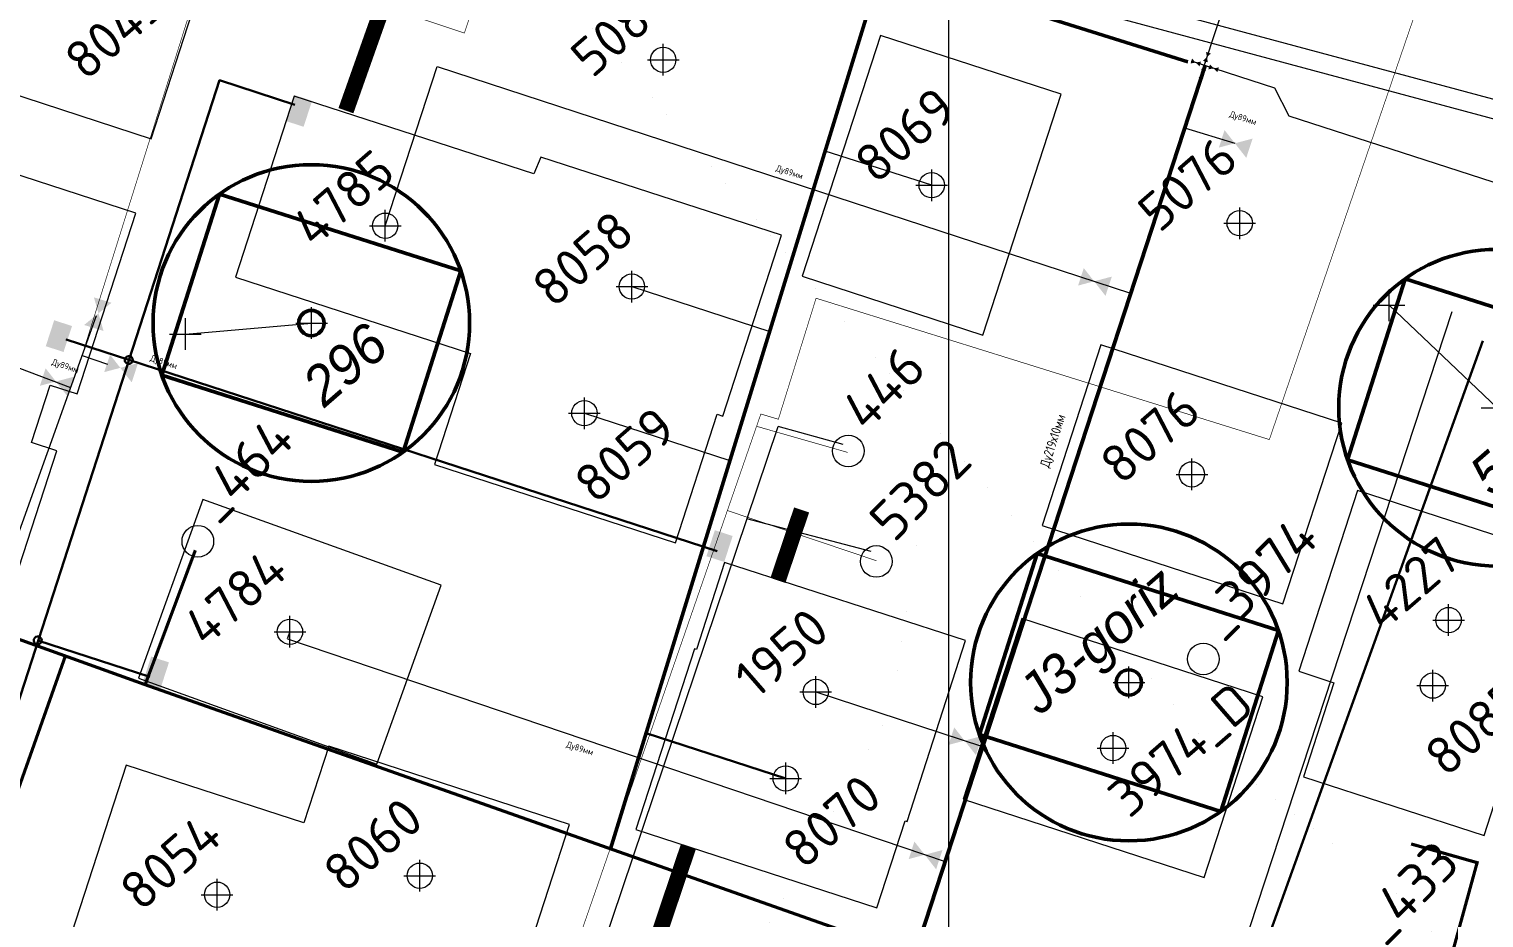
# Model space of a CAD drawing. Header units: millimetres. Extents: x 519 to 9564855, y -810 to 5021775.
# Drawn here: x 9531709.6 to 9532169.1, y 5000427.7 to 5000708.3 of the extents above; entities that cross this region are included whole.
import ezdxf
from ezdxf.enums import TextEntityAlignment as Align

# ---------------------------------------------------------------- set-up
doc = ezdxf.new("R2010")
doc.units = ezdxf.units.MM
doc.header["$LTSCALE"] = 2
doc.header["$MEASUREMENT"] = 0
doc.header["$PDMODE"] = 2
doc.header["$PDSIZE"] = 5
doc.linetypes.add('1', pattern=[0])
doc.linetypes.add('92051501$0$GROUND2', pattern=[35, 25, -10])
for name, color, linetype in [('92051501$0$PPLINE_STEAM', 5, 'STM_LINE'), ('Existing roads', 41, 'Continuous'), ('GRID_PULKOVO', 7, 'Continuous'), ('OLD WELLS(dr.bfr2000)', 24, 'Continuous'), ('ROAD_FIELD', 255, '92051501$0$GROUND2'), ('ROAD_GROUND', 9, 'Continuous'), ('stage 7.frame', 7, 'Continuous'), ('vodovod', 5, 'Continuous'), ('Скважины на 2013 год.', 21, '1'), ('Скважины на 2020 год', 140, 'Continuous'), ('Скважины на 2021 год', 7, 'Continuous'), ('Скважины на 2021 год(доп.)', 7, 'Continuous')]:
    doc.layers.add(name, color=color, linetype=linetype)
for name, color, linetype, lineweight in [('SteamInjInfrastructure', 25, 'Continuous', 100), ('ПСО_TX-OIL-Proect.', 224, 'Continuous', 30), ('Скважины на 2022 год', 60, 'Continuous', 13), ('Скважины на 2024 год-125', 10, 'Continuous', 40), ('Скважины на 2026', 222, 'Continuous', 50), ('ТХ_Проект. НГ', 244, 'g_122_n', 50), ('Электро', 1, 'Continuous', 30), ('Электроснаб', 1, 'Continuous', 18), ('Электроснабжене', 1, 'Continuous', 18)]:
    doc.layers.add(name, color=color, linetype=linetype, lineweight=lineweight)
doc.styles.add('92051501$0$STANDARD', font='simplex.shx')
doc.styles.add('Elect', font='isocpeur.ttf')
doc.styles.add('Line_GUGK', font='')
doc.styles.get("Standard").update_dxf_attribs({"font": 'isocpeur.ttf', "width": 0.5})
doc.styles.add('STANDARDR', font='romans.shx', dxfattribs={"width": 0.8, "height": 2})
doc.styles.get('Line_GUGK').set_extended_font_data('Bm431', italic=True)
doc.linetypes.add('g_122_n', pattern='A,2,-2,3,-0.6,["Н",Line_GUGK,S=2,R=0,X=0,Y=-1],-3,3,-2,8,-2,8,-2,6', length=41.6)
doc.linetypes.add('STM_LINE', pattern='A,0.5,-0.2,["S",92051501$0$STANDARD,S=0.1,R=0,X=-0.1,Y=-0.05],-0.05', length=0.75)
doc.linetypes.add('WTR_LINE', pattern='A,0.5,-0.2,["W",92051501$0$STANDARD,S=0.1,R=0,X=-0.1,Y=-0.05],-0.05', length=0.75)

msp = doc.modelspace()

# ---------------------------------------------------------------- hatches: boundary and pattern name
at = {"layer": 'Скважины на 2013 год.', "linetype": 'ByBlock', "lineweight": 0, "ltscale": 5}
h = msp.add_hatch(color=3, dxfattribs=at)
h.set_gradient(color1=(0, 255, 0), color2=(5, 255, 5), one_color=1, tint=0.51, name='INVCYLINDER')
h.paths.add_polyline_path([(9532087.22162, 5000676.38393), (9532094.07809, 5000667.62996), (9532096.07209, 5000673.71266), (9532085.41509, 5000670.87309)])
h = msp.add_hatch(color=3, dxfattribs=at)
h.set_gradient(color1=(0, 255, 0), color2=(5, 255, 5), one_color=1, tint=0.51, name='INVCYLINDER')
h.paths.add_polyline_path([(9532042.75354, 5000632.81659), (9532049.61002, 5000624.06262), (9532051.60401, 5000630.14532), (9532040.94701, 5000627.30575)])
h = msp.add_hatch(color=3, dxfattribs=at)
h.set_gradient(color1=(0, 255, 0), color2=(5, 255, 5), one_color=1, tint=0.51, name='INVCYLINDER')
h.paths.add_polyline_path([(9531735.61717, 5000621.87582), (9531726.98479, 5000614.86688), (9531733.10152, 5000612.97987), (9531730.07549, 5000623.58543)])
h = msp.add_hatch(color=3, dxfattribs=at)
h.set_gradient(color1=(0, 255, 0), color2=(5, 255, 5), one_color=1, tint=0.51, name='INVCYLINDER')
h.paths.add_polyline_path([(9531735.1575, 5000605.49751), (9531742.01397, 5000596.74353), (9531744.00797, 5000602.82624), (9531733.35097, 5000599.98666)])
h = msp.add_hatch(color=3, dxfattribs=at)
h.set_gradient(color1=(0, 255, 0), color2=(5, 255, 5), one_color=1, tint=0.51, name='INVCYLINDER')
h.paths.add_polyline_path([(9531714.81753, 5000601.17446), (9531721.674, 5000592.42048), (9531723.668, 5000598.50319), (9531713.011, 5000595.66361)])
h = msp.add_hatch(color=3, dxfattribs=at)
h.set_gradient(color1=(0, 255, 0), color2=(5, 255, 5), one_color=1, tint=0.51, name='INVCYLINDER')
h.paths.add_polyline_path([(9532001.8302, 5000487.80366), (9532008.68668, 5000479.04968), (9532010.68067, 5000485.13238), (9532000.02367, 5000482.29281)])
h = msp.add_hatch(color=3, dxfattribs=at)
h.set_gradient(color1=(0, 255, 0), color2=(5, 255, 5), one_color=1, tint=0.51, name='INVCYLINDER')
h.paths.add_polyline_path([(9531989.25306, 5000451.76003), (9531996.10953, 5000443.00605), (9531998.10352, 5000449.08875), (9531987.44652, 5000446.24918)])
at = {"layer": 'Электро'}
for points in [[(9531790.6896, 5000679.26799), (9531796.31197, 5000677.44193), (9531798.97411, 5000685.63857), (9531793.35174, 5000687.46463)], [(9531714.86615, 5000608.16488), (9531720.48852, 5000606.33883), (9531723.15066, 5000614.53547), (9531717.52829, 5000616.36153)], [(9531923.55137, 5000541.87698), (9531929.17374, 5000540.05092), (9531931.83588, 5000548.24756), (9531926.21351, 5000550.07362)], [(9531745.49425, 5000501.97375), (9531751.11662, 5000500.14769), (9531753.77876, 5000508.34433), (9531748.15638, 5000510.17039)]]:
    msp.add_hatch(color=256, dxfattribs=at).paths.add_polyline_path(points)
at = {"layer": 'Электроснаб', "linetype": 'ByBlock', "lineweight": 0}
for points in [[(9531790.6896, 5000679.26799), (9531796.31197, 5000677.44193), (9531798.97411, 5000685.63857), (9531793.35174, 5000687.46463)], [(9531714.86615, 5000608.16488), (9531720.48852, 5000606.33883), (9531723.15066, 5000614.53547), (9531717.52829, 5000616.36153)], [(9531923.55137, 5000541.87698), (9531929.17374, 5000540.05092), (9531931.83588, 5000548.24756), (9531926.21351, 5000550.07362)], [(9531745.49425, 5000501.97375), (9531751.11662, 5000500.14769), (9531753.77876, 5000508.34433), (9531748.15638, 5000510.17039)]]:
    msp.add_hatch(color=1, dxfattribs=at).paths.add_polyline_path(points)
at = {"layer": 'Электроснабжене', "linetype": 'ByBlock', "lineweight": 0}
for points in [[(9531790.6896, 5000679.26799), (9531796.31197, 5000677.44193), (9531798.97411, 5000685.63857), (9531793.35174, 5000687.46463)], [(9531714.86615, 5000608.16488), (9531720.48852, 5000606.33883), (9531723.15066, 5000614.53547), (9531717.52829, 5000616.36153)], [(9531923.55137, 5000541.87698), (9531929.17374, 5000540.05092), (9531931.83588, 5000548.24756), (9531926.21351, 5000550.07362)], [(9531745.49425, 5000501.97375), (9531751.11662, 5000500.14769), (9531753.77876, 5000508.34433), (9531748.15638, 5000510.17039)]]:
    msp.add_hatch(color=1, dxfattribs=at).paths.add_polyline_path(points)

# ---------------------------------------------------------------- linework, layer by layer
at = {"color": 3, "linetype": 'ByBlock', "lineweight": -2, "ltscale": 50, "const_width": 0.2}
msp.add_lwpolyline([(9531726.31691, 5000605.27783), (9531784.22149, 5000789.55074), (9531792.0835, 5000811.8005), (9531946.71127, 5001279.6474)], dxfattribs=at)
at = {"color": 6, "linetype": 'ByBlock', "lineweight": 0, "ltscale": 5, "const_width": 1}
msp.add_lwpolyline([(9530211.4688, 5001062.5142), (9530204.48, 5001045.33), (9531005.1512, 5000751.7121), (9531170.4258, 5000704.4931), (9531547.2339, 5000571.2741), (9531573.2724, 5000563.4791), (9531746.2514, 5000501.3054), (9532131.7479, 5000365.3913)], dxfattribs=at)
for points, elevation in [([(9531762.1099, 5000543.7483), (9531746.2514, 5000501.3054)], -1.993), ([(9531693.5044, 5000352.6041), (9531680.8183, 5000396.5222), (9531721.05842, 5000510.36049)], -0.5946)]:
    msp.add_lwpolyline(points, dxfattribs=dict(at, elevation=elevation))
at = {"color": 6, "linetype": 'ByBlock', "lineweight": 0, "const_width": 1, "elevation": -0.3424}
msp.add_lwpolyline([(9532146.1388, 5000451.0212), (9532166.9952, 5000445.1182), (9532157.6105, 5000410.931), (9532141.3194, 5000363.6628)], dxfattribs=at)
msp.add_lwpolyline([(9532146.1388, 5000451.0212), (9532166.9952, 5000445.1182), (9532157.6105, 5000410.931), (9532141.3194, 5000363.6628)], dxfattribs=at)
at = {"layer": '92051501$0$PPLINE_STEAM', "color": 6, "lineweight": 0}
msp.add_line((9531966.782, 5000577.134), (9531946.16248, 5000582.77822), dxfattribs=at)
at = {"layer": 'Existing roads', "lineweight": 0, "const_width": 5}
for points in [[(9531809.68078, 5000682.52327), (9531821.38647, 5000715.61435)], [(9531946.12819, 5000534.21646), (9531953.61516, 5000556.46833)], [(9531807.13608, 5000121.12065), (9531917.84273, 5000450.14978)]]:
    msp.add_lwpolyline(points, dxfattribs=at)
at = {"layer": 'GRID_PULKOVO', "lineweight": 0}
msp.add_line((9532000, 5010000), (9532000, 4992000), dxfattribs=at)
at = {"layer": 'OLD WELLS(dr.bfr2000)', "lineweight": 0, "ltscale": 5, "const_width": 0.2}
msp.add_lwpolyline([(9531802.86655, 5000763.98602), (9531859.76854, 5000744.95544), (9531847.0815, 5000707.02078), (9531790.1795, 5000726.05135), (9531802.86655, 5000763.98602)], dxfattribs=at)
at = {"layer": 'OLD WELLS(dr.bfr2000)', "lineweight": 0}
for centre in [(9531968.4, 5000575.1), (9531762.9, 5000546.6), (9531977.2, 5000540.2), (9532080.5, 5000509.4)]:
    msp.add_circle(centre, 5, dxfattribs=at)
at = {"layer": 'ROAD_FIELD', "lineweight": 0, "const_width": 0.001, "flags": 128}
for points in [[(9531991.92302, 5000587.18647), (9531835.49973, 5000769.00463)], [(9531990.741, 5000588.562), (9532084.22208, 5000479.77766), (9532146.582, 5000431.662), (9532206.484, 5000347.489), (9532281.30391, 5000279.31678)], [(9531995.90213, 5000582.55597), (9531981.76477, 5000492.7445), (9531936.17645, 5000413.54144), (9531922.14929, 5000376.39306), (9531933.25, 5000345.702), (9531928.4615, 5000285.27447), (9531901.80982, 5000238.31335), (9531868.851, 5000198.636), (9531841.483, 5000150.207), (9531798.49209, 5000085.33937)]]:
    msp.add_lwpolyline(points, dxfattribs=at)
at = {"layer": 'ROAD_GROUND', "lineweight": 0}
for points in [[(9533408.91966, 5000281.15628), (9533364.87784, 5000295.14036), (9533321.38976, 5000317.23271), (9533258.4517, 5000348.85183), (9533193.98863, 5000379.32892), (9533094.35272, 5000415.17801), (9533023.68296, 5000441.46677), (9533002.10473, 5000449.54982), (9532962.24392, 5000464.48139), (9532892.62495, 5000488.02162), (9532800.37819, 5000514.01935), (9532724.99548, 5000520.55251), (9532672.76269, 5000521.55506), (9532624.39613, 5000521.45534), (9532578.87173, 5000526.39291), (9532502.91185, 5000556.91605), (9532330.26623, 5000634.53656), (9532269.59146, 5000656.60012), (9532183.36746, 5000683.13828), (9531915.45347, 5000755.06708), (9531782.70935, 5000788.47934), (9531689.13653, 5000807.97368), (9531646.07461, 5000819.66362)], [(9533407.10388, 5000275.43763), (9533362.59616, 5000289.56964), (9533318.68424, 5000311.8773), (9533255.8223, 5000343.45818), (9533191.68537, 5000373.78108), (9533092.29104, 5000409.54325), (9533021.58463, 5000435.84564), (9533000, 5000443.93109), (9532960.23008, 5000458.82861), (9532890.84905, 5000482.28839), (9532799.29581, 5000508.09066), (9532724.67852, 5000514.55749), (9532672.7113, 5000515.55494), (9532624.07787, 5000515.45467), (9532577.40226, 5000520.5171), (9532500.56215, 5000551.39395), (9532328.00776, 5000628.97344), (9532267.68254, 5000650.90989), (9532181.70654, 5000677.37172), (9531913.94322, 5000749.26007), (9531781.36465, 5000782.63066), (9531687.73747, 5000802.13633), (9531644.50269, 5000813.87319)]]:
    msp.add_lwpolyline(points, dxfattribs=at)
at = {"layer": 'stage 7.frame', "color": 6, "lineweight": 0}
msp.add_line((9531975.64, 5000543.36), (9531936.35953, 5000553.67578), dxfattribs=at)
at = {"layer": 'SteamInjInfrastructure', "color": 6, "linetype": 'STM_LINE', "lineweight": 0, "ltscale": 15}
msp.add_line((9531716.674, 4999901.486), (9531946.16248, 5000582.77822), dxfattribs=at)
at = {"layer": 'vodovod', "linetype": 'WTR_LINE', "lineweight": 0, "ltscale": 5, "const_width": 0.2}
for points in [[(9531708.04985, 4999915.76738), (9531940.73537, 5000586.75204), (9531946.27682, 5000585.09938), (9531958.18762, 5000623.31569), (9532101.36364, 5000578.69231), (9532168.68827, 5000775.3154), (9532231, 5000758)], [(9531939.42894, 5000582.86156), (9531968.16516, 5000574.63408)], [(9531930.23795, 5000556.26264), (9531977.2573, 5000540.43118)]]:
    msp.add_lwpolyline(points, dxfattribs=at)
at = {"layer": 'ПСО_TX-OIL-Proect.', "color": 0, "lineweight": 0, "ltscale": 5}
for points, elevation in [([(9532079.53356, 5000697.26495, 1.6, 0, 0), (9532078.12328, 5000697.72318, 0, 1.6, 0), (9532076.71399, 5000698.18108, 1.6, 1.6, 0)], 110.17559), ([(9532082.13095, 5000700.826, 1.6, 0, 0), (9532081.6284, 5000699.43282, 0, 1.6, 0), (9532081.17536, 5000698.02163, 1.6, 1.6, 0)], 37.78539), ([(9532079.73121, 5000692.7011, 1.6, 0, 0), (9532080.16196, 5000694.11813, 0, 1.6, 0), (9532080.64316, 5000695.51996, 1.6, 1.6, 0)], 60.27709), ([(9532085.1852, 5000695.42862, 1.6, 0, 0), (9532083.77492, 5000695.88685, 0, 1.6, 0), (9532082.36563, 5000696.34475, 1.6, 1.6, 0)], 110.17559)]:
    msp.add_lwpolyline(points, format="xyseb", dxfattribs=dict(at, elevation=elevation))
at = {"layer": 'Скважины на 2013 год.', "color": 3, "linetype": 'ByBlock', "lineweight": 0, "ltscale": 5}
for p, q in [((9531822.1, 5000646.2), (9531838.52754, 5000696.46507)), ((9531838.52754, 5000696.46507), (9532057.55573, 5000624.88267)), ((9532074.61147, 5000677.06992), (9532090.48161, 5000672.22113)), ((9531730.79362, 5000617.77991), (9531587.03813, 5000216.31531)), ((9531688.8, 5000608), (9531722.67484, 5000595.10667)), ((9531726.31691, 5000605.27783), (9531734.32063, 5000602.54494)), ((9531792, 5000518), (9531791.14534, 5000515.7602)), ((9531791.20718, 5000515.7393), (9531998.98726, 5000445.5156)), ((9531958.1, 5000499), (9532010.78743, 5000481.78079))]:
    msp.add_line(p, q, dxfattribs=at)
at = {"layer": 'Скважины на 2013 год.', "color": 0, "linetype": 'ByBlock', "lineweight": 0}
for points in [[(9531869.07912, 5000662.54483), (9531793.28822, 5000687.06418), (9531774.80309, 5000629.98266), (9531849.06716, 5000605.8528)], [(9531710.35435, 5000577.75686), (9531716.24257, 5000595.87892)], [(9531986.31428, 5000458.3299), (9531986.91178, 5000458.13582), (9532005.39691, 5000515.21734), (9531929.28822, 5000539.86418), (9531920.39827, 5000512.40781)]]:
    msp.add_lwpolyline(points, dxfattribs=at)
msp.add_lwpolyline([(9531744.20562, 5000503.31335), (9531819.48161, 5000476.22966), (9531839.79438, 5000532.68665), (9531764.51839, 5000559.77034)], close=True, dxfattribs=at)
for centre in [(9531822.1, 5000646.2), (9531792, 5000518), (9531958.1, 5000499)]:
    msp.add_circle(centre, 4, dxfattribs=at)
for p in [(9531822.1, 5000646.2), (9531792, 5000518), (9531958.1, 5000499)]:
    msp.add_point(p, dxfattribs=at)
at = {"layer": 'Скважины на 2020 год', "color": 0, "linetype": 'ByBlock', "lineweight": 0}
for centre in [(9531909.9, 5000698.6), (9532092, 5000647)]:
    msp.add_circle(centre, 4, dxfattribs=at)
at = {"layer": 'Скважины на 2021 год', "lineweight": 0}
msp.add_circle((9532052, 5000481.3), 4, dxfattribs=at)
at = {"layer": 'Скважины на 2021 год', "lineweight": 0, "ltscale": 50}
msp.add_point((9532052, 5000481.3), dxfattribs=at)
at = {"layer": 'Скважины на 2021 год(доп.)', "color": 0, "linetype": 'ByBlock', "lineweight": 0}
for p in [(9531909.9, 5000698.6), (9532092, 5000647)]:
    msp.add_point(p, dxfattribs=at)
at = {"layer": 'Скважины на 2022 год', "color": 0, "linetype": 'ByBlock', "lineweight": 0}
for points in [[(9531698.17324, 5000713.97396), (9531691.10762, 5000692.22825), (9531748.17102, 5000673.68723), (9531762.39983, 5000717.479)], [(9531871.22825, 5000667.89238), (9531869.07912, 5000662.54483)], [(9531926.95983, 5000586.69635), (9531928.77175, 5000586.10762), (9531947.31277, 5000643.17102), (9531871.22825, 5000667.89238)], [(9531849.06716, 5000605.8528), (9531837.68723, 5000570.82898), (9531913.77175, 5000546.10762), (9531926.95983, 5000586.69635)], [(9531920.39827, 5000512.40781), (9531919.82825, 5000512.59238), (9531901.28723, 5000455.52898), (9531977.37175, 5000430.80762), (9531986.31428, 5000458.3299)]]:
    msp.add_lwpolyline(points, dxfattribs=at)
at = {"layer": 'Скважины на 2022 год', "color": 0, "lineweight": 0}
for points in [[(9532010.87102, 5000611.68723), (9532035.59238, 5000687.77175), (9531978.52898, 5000706.31277), (9531953.80762, 5000630.22825)], [(9532029.58723, 5000551.52898), (9532105.67175, 5000526.80762), (9532124.21277, 5000583.87102), (9532048.12825, 5000608.59238)], [(9532004.68723, 5000465.12898), (9532080.77175, 5000440.40762), (9532099.31277, 5000497.47102), (9532023.22825, 5000522.19238)]]:
    msp.add_lwpolyline(points, close=True, dxfattribs=at)
for points in [[(9531716.24257, 5000595.87892), (9531724.77175, 5000593.10762), (9531743.31277, 5000650.17102), (9531667.22825, 5000674.89238), (9531648.68723, 5000617.82898), (9531657.8955, 5000614.83704)], [(9531651.04469, 5000597.02774), (9531642.22825, 5000599.89238), (9531623.68723, 5000542.82898), (9531699.77175, 5000518.10762), (9531718.31277, 5000575.17102), (9531710.35435, 5000577.75686)], [(9532121.75883, 5000501.9316), (9532112.10762, 5000472.22825), (9532169.17102, 5000453.68723), (9532178.82222, 5000483.39058)], [(9531805.64656, 5000418.3438), (9531861.77175, 5000400.10762), (9531880.31277, 5000457.17102), (9531804.22825, 5000481.89238), (9531796.35344, 5000457.6562)], [(9531796.35344, 5000457.6562), (9531740.22825, 5000475.89238), (9531721.68723, 5000418.82898), (9531797.77175, 5000394.10762), (9531805.64656, 5000418.3438)]]:
    msp.add_lwpolyline(points, dxfattribs=at)
for centre in [(9531994.7, 5000659), (9532076.9, 5000567.7), (9532153, 5000501), (9531833, 5000441), (9531769, 5000435)]:
    msp.add_circle(centre, 4, dxfattribs=at)
at = {"layer": 'Скважины на 2022 год', "color": 0, "linetype": 'ByBlock', "lineweight": 0}
for centre in [(9531900, 5000627), (9531885, 5000587), (9531948.6, 5000471.7)]:
    msp.add_circle(centre, 4, dxfattribs=at)
at = {"layer": 'Скважины на 2022 год', "color": 0, "lineweight": 0}
for p in [(9531994.7, 5000659), (9532076.9, 5000567.7), (9532153, 5000501), (9531833, 5000441), (9531769, 5000435)]:
    msp.add_point(p, dxfattribs=at)
at = {"layer": 'Скважины на 2022 год', "color": 0, "linetype": 'ByBlock', "lineweight": 0}
for p in [(9531900, 5000627), (9531885, 5000587), (9531948.6, 5000471.7)]:
    msp.add_point(p, dxfattribs=at)
at = {"layer": 'Скважины на 2024 год-125', "color": 0, "linetype": 'ByBlock', "lineweight": 0}
msp.add_lwpolyline([(9532178.82222, 5000483.39058), (9532186.77175, 5000480.80762), (9532205.31277, 5000537.87102), (9532129.22825, 5000562.59238), (9532110.68723, 5000505.52898), (9532121.75883, 5000501.9316)], dxfattribs=at)
msp.add_circle((9532158, 5000521.7), 4, dxfattribs=at)
msp.add_point((9532158, 5000521.7), dxfattribs=at)
at = {"layer": 'Скважины на 2026', "lineweight": 5}
for p, q in [((9532139.2, 5000621.1), (9532173.29, 5000588.74)), ((9531759, 5000612), (9531798.85, 5000615.45))]:
    msp.add_line(p, q, dxfattribs=at)
at = {"layer": 'Скважины на 2026', "linetype": 'ByBlock', "ltscale": 50, "elevation": 0}
msp.add_lwpolyline([(9531751.53232, 5000599.04224), (9531827.75497, 5000574.75011), (9531845.97406, 5000631.9171), (9531769.75141, 5000656.20923)], close=True, dxfattribs=at)
at = {"layer": 'Скважины на 2026', "linetype": 'ByBlock', "ltscale": 50}
msp.add_lwpolyline([(9532126.06913, 5000572.30257), (9532202.29178, 5000548.01044), (9532220.51087, 5000605.17743), (9532144.28822, 5000629.46956)], close=True, dxfattribs=at)
at = {"layer": 'Скважины на 2026', "color": 5, "linetype": 'ByBlock', "ltscale": 50}
msp.add_lwpolyline([(9532009.77913, 5000485.56257), (9532086.00178, 5000461.27044), (9532104.22087, 5000518.43743), (9532027.99822, 5000542.72956)], close=True, dxfattribs=at)
at = {"layer": 'Скважины на 2026', "linetype": 'ByBlock', "ltscale": 50}
for centre in [(9531798.75319, 5000615.47967, 0), (9532173.29, 5000588.74)]:
    msp.add_circle(centre, 50, dxfattribs=at)
at = {"layer": 'Скважины на 2026', "linetype": 'ByBlock'}
msp.add_circle((9531798.75319, 5000615.47967, 0), 4, dxfattribs=at)
at = {"layer": 'Скважины на 2026', "color": 5, "linetype": 'ByBlock', "ltscale": 50}
msp.add_circle((9532057, 5000502), 50, dxfattribs=at)
at = {"layer": 'Скважины на 2026', "color": 5, "linetype": 'ByBlock'}
msp.add_circle((9532057, 5000502), 4, dxfattribs=at)
at = {"layer": 'Скважины на 2026', "linetype": 'ByBlock', "lineweight": 0}
for p in [(9532139.2, 5000621.1), (9531759, 5000612), (9531798.85, 5000615.45), (9532173.29, 5000588.74)]:
    msp.add_point(p, dxfattribs=at)
at = {"layer": 'Скважины на 2026', "color": 5, "linetype": 'ByBlock', "lineweight": 0}
msp.add_point((9532057, 5000502), dxfattribs=at)
at = {"layer": 'ТХ_Проект. НГ', "color": 3, "linetype": 'ByBlock', "lineweight": 0, "ltscale": 0.3}
for p, q in [((9532158.46977, 5000933.65996), (9532080.78129, 5000696.84474, 48.28549)), ((9532103.08187, 5000689.58221, 10.36612), (9532076.82033, 5000698.11691, -13.3653)), ((9532083.65525, 5000695.89097, 36.76659), (9532078.43588, 5000697.62307, 36.76659)), ((9532081.04556, 5000696.75702, 36.76659), (9532080.19079, 5000694.20422, 59.54239)), ((9532081.17536, 5000698.02163, 37.78539), (9532080.78129, 5000696.84474, 48.28549)), ((9532181.9018, 5000656.76738, -0.00395), (9532107.58229, 5000680.75632, 46.54304))]:
    msp.add_line(p, q, dxfattribs=at)
at = {"layer": 'ТХ_Проект. НГ', "color": 3, "linetype": 'ByBlock', "lineweight": 50, "ltscale": 0.3}
for p, q in [((9532075.595, 5000697.9208, -24.8842), (9531784.33835, 5000789.51398, -24.3483)), ((9531979.08698, 5000728.27024, 0.60273), (9531893.29418, 5000449.47737, 23.43682)), ((9532081.04612, 5000696.75867), (9531865.14632, 5000036.1474))]:
    msp.add_line(p, q, dxfattribs=at)
at = {"layer": 'ТХ_Проект. НГ', "color": 3, "linetype": 'ByBlock', "lineweight": 0, "ltscale": 0.3, "extrusion": (5.8255e-05, 6.88331e-05, 1)}
msp.add_line((9532107.57707, 5000680.75799, 0.01586), (9532103.08187, 5000689.58221, 10.36612), dxfattribs=at)
at = {"layer": 'ТХ_Проект. НГ', "color": 3, "linetype": 'ByBlock', "lineweight": 0}
for points in [[(9531994.7, 5000659), (9531961.08925, 5000669.78472)], [(9531900, 5000627), (9531943.56698, 5000612.84423)], [(9531885, 5000587), (9531930.97824, 5000572.06044)]]:
    msp.add_lwpolyline(points, dxfattribs=at)
at = {"layer": 'ТХ_Проект. НГ', "color": 3, "linetype": 'ByBlock', "lineweight": 30, "ltscale": 0.3, "elevation": 17.84753}
msp.add_lwpolyline([(9531948.6, 5000471.7), (9531904.53961, 5000486.02062)], dxfattribs=at)
at = {"layer": 'Электро'}
for p, q in [((9531769.78319, 5000692.11631), (9531649.51197, 5000320.90615, 0)), ((9531793.55961, 5000684.39088), (9531769.78319, 5000692.11631)), ((9531741.09478, 5000603.82246), (9531721.29495, 5000610.25581)), ((9532023.61956, 5000206.59489, 0), (9532168.77257, 5000609.82298, 0)), ((9531926.93245, 5000543.44014), (9531741.09478, 5000603.82246)), ((9531747.69263, 5000503.79195), (9531712.32659, 5000515.28307))]:
    msp.add_line(p, q, dxfattribs=at)
for centre, start, end in [((9531741.09478, 5000603.82246), 162.0000001, 342.0000001), ((9531741.09478, 5000603.82246), 342.0000001, 162.0000001), ((9531712.32659, 5000515.28307), 162, 342), ((9531712.32659, 5000515.28307), 342, 162)]:
    msp.add_arc(centre, 1.25, start, end, dxfattribs=at)
at = {"layer": 'Электроснаб', "color": 1, "linetype": 'ByBlock', "lineweight": 0}
for p, q in [((9531769.78319, 5000692.11631), (9531649.51197, 5000320.90615, 0)), ((9531793.55961, 5000684.39088), (9531769.78319, 5000692.11631)), ((9531741.09478, 5000603.82246), (9531721.29495, 5000610.25581)), ((9532023.61956, 5000206.59489, 0), (9532168.77257, 5000609.82298, 0)), ((9531926.93245, 5000543.44014), (9531741.09478, 5000603.82246)), ((9531747.69263, 5000503.79195), (9531712.32659, 5000515.28307))]:
    msp.add_line(p, q, dxfattribs=at)
for centre, start, end in [((9531741.09478, 5000603.82246), 162.0000001, 342.0000001), ((9531741.09478, 5000603.82246), 342.0000001, 162.0000001), ((9531712.32659, 5000515.28307), 162, 342), ((9531712.32659, 5000515.28307), 342, 162)]:
    msp.add_arc(centre, 1.25, start, end, dxfattribs=at)
at = {"layer": 'Электроснабжене', "color": 1, "linetype": 'ByBlock', "lineweight": 0}
for p, q in [((9531769.78319, 5000692.11631), (9531649.51197, 5000320.90615, 0)), ((9531793.55961, 5000684.39088), (9531769.78319, 5000692.11631)), ((9532023.61956, 5000206.59489, 0), (9532159.07307, 5000619.10299, 0)), ((9531741.09478, 5000603.82246), (9531721.29495, 5000610.25581)), ((9531926.93245, 5000543.44014), (9531741.09478, 5000603.82246))]:
    msp.add_line(p, q, dxfattribs=at)
for centre, start, end in [((9531741.09478, 5000603.82246), 162.0000001, 342.0000001), ((9531741.09478, 5000603.82246), 342.0000001, 162.0000001), ((9531712.32659, 5000515.28307), 162, 342), ((9531712.32659, 5000515.28307), 342, 162)]:
    msp.add_arc(centre, 1.25, start, end, dxfattribs=at)

# ---------------------------------------------------------------- texts
at = {"layer": 'OLD WELLS(dr.bfr2000)', "lineweight": 0, "style": 'Elect'}
for s, p in [(' 446', (9531968.4, 5000575.1)), (' _464', (9531762.9, 5000546.6)), (' 5382', (9531977.2, 5000540.2)), (' _3974', (9532080.5, 5000509.4)), (' _433', (9532131.5, 5000413.4))]:
    msp.add_text(s, height=12.5, rotation=44.9999999, dxfattribs=at).set_placement(p)
at = {"layer": 'Скважины на 2013 год.', "color": 0, "linetype": 'ByBlock', "lineweight": 0, "style": 'Elect'}
for s, p in [('4785', (9531799.48755, 5000638.875)), ('4784', (9531765.26007, 5000512.81446)), ('1950', (9531939.22442, 5000496.41208))]:
    msp.add_text(s, height=12, rotation=41, dxfattribs=at).set_placement(p)
at = {"layer": 'Скважины на 2013 год.', "color": 3, "linetype": 'ByBlock', "lineweight": 0, "ltscale": 5, "attachment_point": 1, "style": 'STANDARDR'}
for s, insert, char_height, rotation in [('{\\Fromans.shx|c204;Ду89мм}', (9532089.22872, 5000682.52189), 2, 341.9015221), ('{\\Fromans.shx|c204;Ду89мм}', (9531945.96584, 5000665.45246), 2, 341.9015221), ('{\\Fromans.shx|c204;Ду89мм}', (9531717.21664, 5000604.25144), 2, 341.9015221), ('{\\Fromans.shx|c204;Ду89мм}', (9531748.31696, 5000605.50462), 2, 341.9015221), ('{\\Fromans.shx|c204;\\H0.6x;Ду219х10мм\\Fromans.shx|c0;}', (9532028.81267, 5000570.57288), 5, 71.8842223), ('{\\Fromans.shx|c204;Ду89мм}', (9531879.75911, 5000483.52887), 2, 341.9015221)]:
    msp.add_mtext(s, dxfattribs=dict(at, insert=insert, char_height=char_height, rotation=rotation))
at = {"layer": 'Скважины на 2020 год', "color": 0, "linetype": 'ByBlock', "lineweight": 0, "style": 'Elect'}
for s, p in [('5080', (9531887.48729, 5000692.47057)), ('5076', (9532066.65021, 5000643.65302))]:
    msp.add_text(s, height=12, rotation=41, dxfattribs=at).set_placement(p)
at = {"layer": 'Скважины на 2021 год', "lineweight": 0}
msp.add_text('3974_D', height=12, rotation=41, dxfattribs=at).set_placement((9532059.53353, 5000456.06479), align=Align.BOTTOM_LEFT)
at = {"layer": 'Скважины на 2022 год', "color": 0, "linetype": 'ByBlock', "lineweight": 0, "style": 'Elect'}
for s, p in [('8045', (9531727.49897, 5000691.54026)), ('8058', (9531875.21185, 5000619.74829)), ('8059', (9531888.52473, 5000557.88609))]:
    msp.add_text(s, height=12, rotation=41, dxfattribs=at).set_placement(p)
at = {"layer": 'Скважины на 2022 год', "color": 0, "lineweight": 0, "style": 'Elect'}
for s, p in [('8069', (9531977.09453, 5000658.92407)), ('8076', (9532054.60608, 5000563.9223)), ('8085', (9532157.17599, 5000471.67699)), ('8060', (9531809.22871, 5000435.01073)), ('8054', (9531744.95499, 5000429.28413))]:
    msp.add_text(s, height=12, rotation=41, dxfattribs=at).set_placement(p)
at = {"layer": 'Скважины на 2022 год', "color": 0, "linetype": 'ByBlock', "lineweight": 0}
msp.add_text('8070', height=12, rotation=41, dxfattribs=at).set_placement((9531956.6182, 5000439.79149), align=Align.BOTTOM_LEFT)
at = {"layer": 'Скважины на 2024 год-125', "color": 0, "linetype": 'ByBlock', "lineweight": 0}
msp.add_text('4227', height=12, rotation=41, dxfattribs=at).set_placement((9532139.58482, 5000515.01651), align=Align.BOTTOM_LEFT)
at = {"layer": 'Скважины на 2026', "linetype": 'ByBlock', "style": 'Line_GUGK'}
for s, p in [('296', (9531802.90785, 5000588.5339, 0)), ('5078', (9532171.55934, 5000560.31996))]:
    msp.add_text(s, height=12.5, rotation=41, dxfattribs=at).set_placement(p)
at = {"layer": 'Скважины на 2026', "color": 5, "linetype": 'ByBlock', "style": 'Line_GUGK'}
msp.add_text('J3-goriz', height=12.5, rotation=41, dxfattribs=at).set_placement((9532028.93588, 5000491.36323))

doc.saveas('drawing.dxf')
